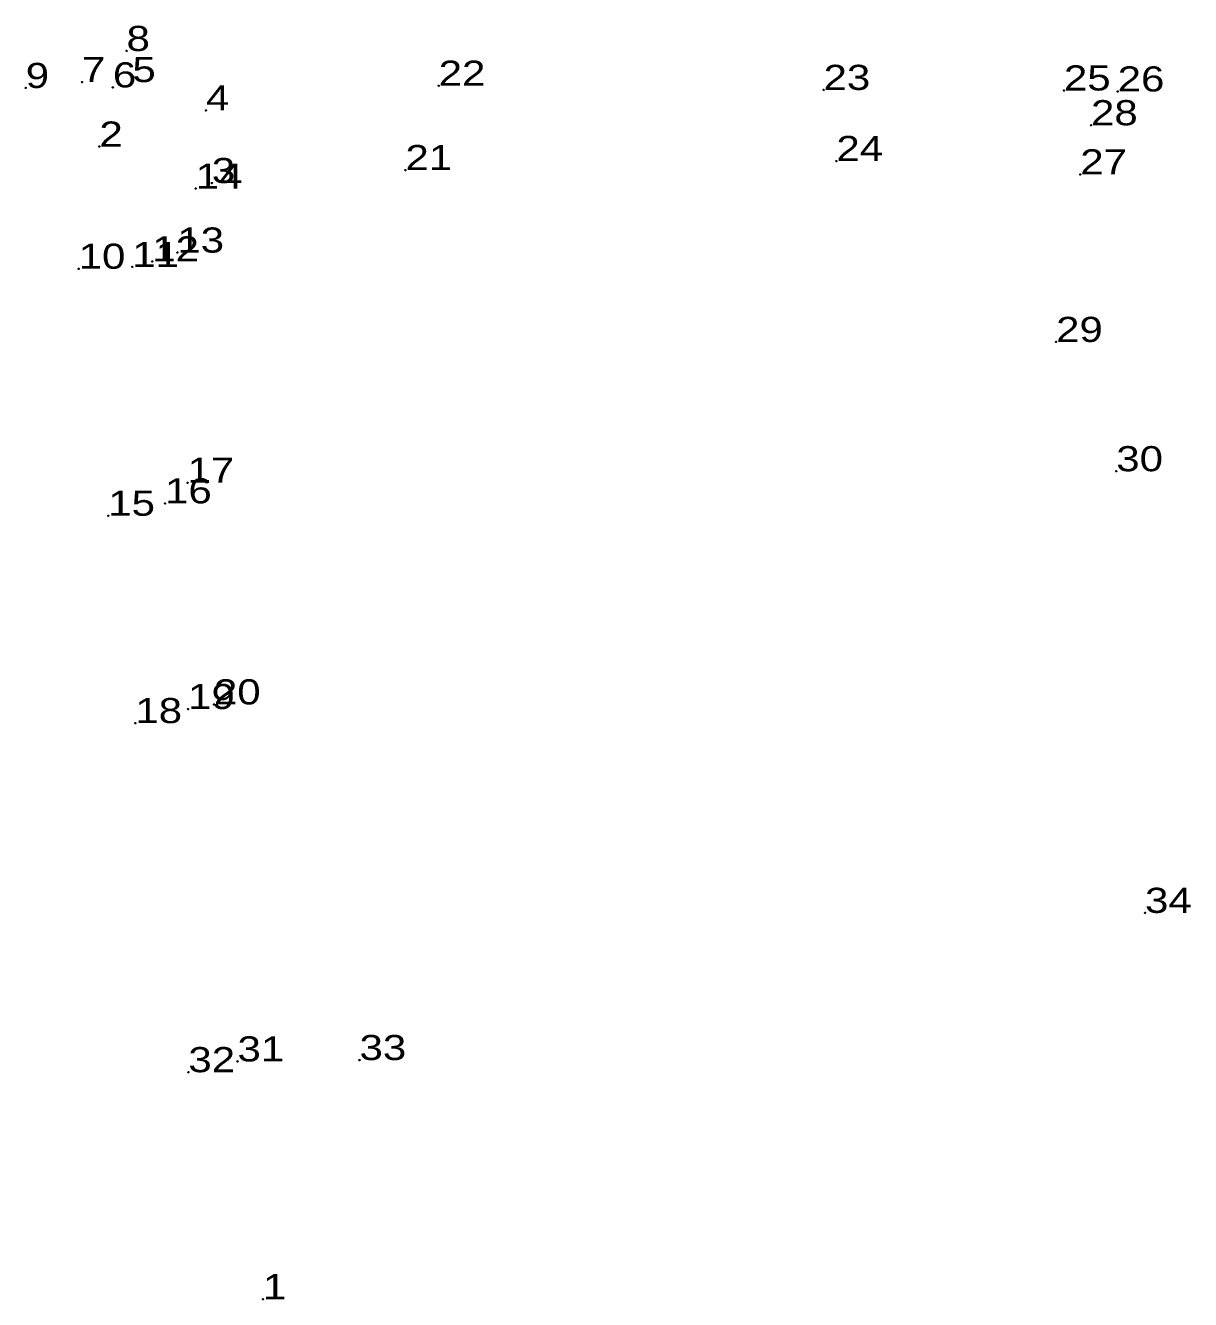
# Model space of a CAD drawing. Header units: metres. Extents: x -4 to 551109, y 542535 to 1840456.
# Drawn here: x 542587.5 to 542671, y 1838177.8 to 1838269 of the extents above; entities that cross this region are included whole.
import ezdxf

# ---------------------------------------------------------------- set-up
doc = ezdxf.new("R2010")
doc.units = ezdxf.units.M
doc.header["$LTSCALE"] = 0.08
doc.header["$PDMODE"] = 32
doc.header["$PDSIZE"] = 0.04
doc.layers.add('12', color=7, linetype='Continuous')
doc.layers.add('7', color=7, linetype='Continuous')

msp = doc.modelspace()

# ---------------------------------------------------------------- linework, layer by layer
at = {"layer": '7'}
for p in [(542594.79, 1838267.17), (542587.57, 1838264.52), (542591.6, 1838264.94), (542593.81, 1838264.56), (542595.21, 1838264.94), (542617.15, 1838264.68), (542644.72, 1838264.38), (542661.94, 1838264.34), (542665.79, 1838264.27), (542600.48, 1838262.91), (542663.88, 1838261.85), (542592.84, 1838260.32), (542592.85, 1838260.32), (542614.77, 1838258.64), (542645.64, 1838259.29), (542600.9, 1838257.71), (542663.11, 1838258.33), (542599.75, 1838257.31), (542598.43, 1838252.73), (542591.36, 1838251.57), (542595.2, 1838251.7), (542596.63, 1838252.1), (542661.38, 1838246.33), (542665.69, 1838237.07), (542599.16, 1838236.25), (542597.55, 1838234.77), (542593.48, 1838233.88), (542601.05, 1838220.37), (542599.2, 1838220.04), (542595.42, 1838219.03), (542667.75, 1838205.44), (542602.74, 1838194.8), (542611.48, 1838194.9), (542599.22, 1838194.03), (542604.56, 1838177.77)]:
    msp.add_point(p, dxfattribs=at)

# ---------------------------------------------------------------- texts
at = {"layer": '12', "width": 1.25}
for s, p in [('8', (542594.79, 1838267.17)), ('9', (542587.57, 1838264.52)), ('7', (542591.6, 1838264.94)), ('6', (542593.81, 1838264.56)), ('5', (542595.21, 1838264.94)), ('22', (542617.15, 1838264.68)), ('23', (542644.72, 1838264.38)), ('25', (542661.94, 1838264.34)), ('26', (542665.79, 1838264.27)), ('4', (542600.48, 1838262.91)), ('28', (542663.88, 1838261.85)), ('2', (542592.84, 1838260.32)), ('2', (542592.85, 1838260.32)), ('21', (542614.77, 1838258.64)), ('24', (542645.64, 1838259.29)), ('3', (542600.9, 1838257.71)), ('27', (542663.11, 1838258.33)), ('14', (542599.75, 1838257.31)), ('13', (542598.43, 1838252.73)), ('10', (542591.36, 1838251.57)), ('11', (542595.2, 1838251.7)), ('12', (542596.63, 1838252.1)), ('29', (542661.38, 1838246.33)), ('30', (542665.69, 1838237.07)), ('17', (542599.16, 1838236.25)), ('16', (542597.55, 1838234.77)), ('15', (542593.48, 1838233.88)), ('20', (542601.05, 1838220.37)), ('19', (542599.2, 1838220.04)), ('18', (542595.42, 1838219.03)), ('34', (542667.75, 1838205.44)), ('31', (542602.74, 1838194.8)), ('33', (542611.48, 1838194.9)), ('32', (542599.22, 1838194.03)), ('1', (542604.56, 1838177.77))]:
    msp.add_text(s, height=1.8, dxfattribs=at).set_placement(p)

doc.saveas('drawing.dxf')
